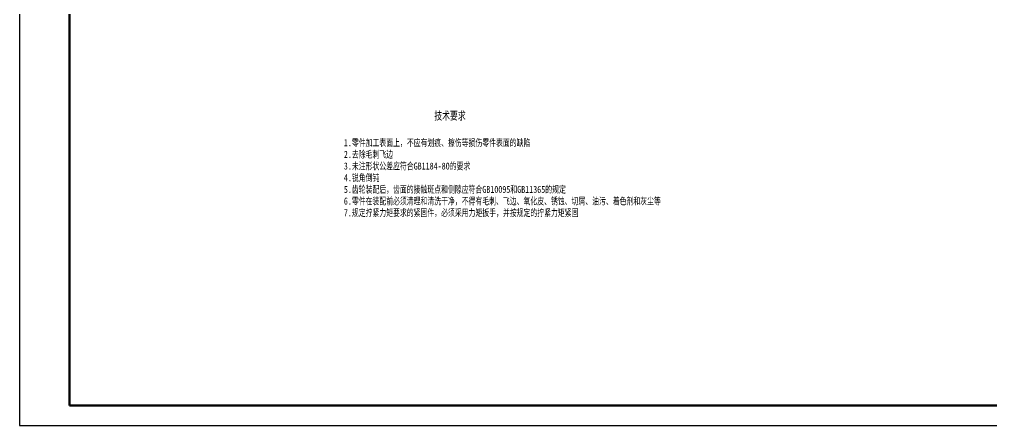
# Model space of a CAD drawing. Header units: millimetres. Extents: x -841 to 0, y 0 to 594.
# Drawn here: x -841.3 to -355.7, y -0.5 to 202.5 of the extents above; entities that cross this region are included whole.
import ezdxf

# ---------------------------------------------------------------- set-up
doc = ezdxf.new("R2010")
doc.units = ezdxf.units.MM
doc.layers.add('xishixian', color=7, linetype='Continuous')
doc.layers.add('zushixian', color=7, linetype='Continuous', lineweight=70)
doc.layers.add('标注层', color=4, linetype='Continuous', lineweight=15)
doc.styles.add('名称', font='', dxfattribs={"width": 0.7, "height": 4})
doc.styles.get('名称').set_extended_font_data('STFangsong')

msp = doc.modelspace()

# ---------------------------------------------------------------- linework, layer by layer
at = {"layer": 'xishixian'}
for p, q in [((-841.35, 593.52), (-841.35, -0.48)), ((-841.35, -0.48), (-0.35, -0.48))]:
    msp.add_line(p, q, dxfattribs=at)
at = {"layer": 'zushixian'}
for p, q in [((-816.35, 583.52), (-816.35, 9.52)), ((-816.35, 9.52), (-10.35, 9.52))]:
    msp.add_line(p, q, dxfattribs=at)

# ---------------------------------------------------------------- texts
at = {"layer": '标注层', "attachment_point": 1, "style": '名称'}
for s, width, insert, char_height in [('\\pi57.673;{\\fSimSun|b0|i0|c134|p2;技术要求}', 130.9171, (-691.78, 156.38), 4), ('1.{\\fSimSun|b0|i0|c134|p2;零件加工表面上，不应有划痕、擦伤等损伤零件表面的缺陷\\P2.去除毛刺飞边\\P3.未注形状公差应符合GB1184-80的要求\\P4.锐角倒钝\\P5.齿轮装配后，齿面的接触斑点和侧隙应符合GB10095和GB11365的规定\\P6.零件在装配前必须清理和清洗干净，不得有毛刺、飞边、氧化皮、锈蚀、切屑、油污、着色剂和灰尘等\\P7.规定拧紧力矩要求的紧固件，必须采用力矩扳手，并按规定的拧紧力矩紧固}', 164.5417, (-679.27, 142.66), 3.5)]:
    msp.add_mtext_dynamic_manual_height_columns(s, width=width, gutter_width=12.5, heights=[0], dxfattribs=dict(at, insert=insert, char_height=char_height))

doc.saveas('drawing.dxf')
